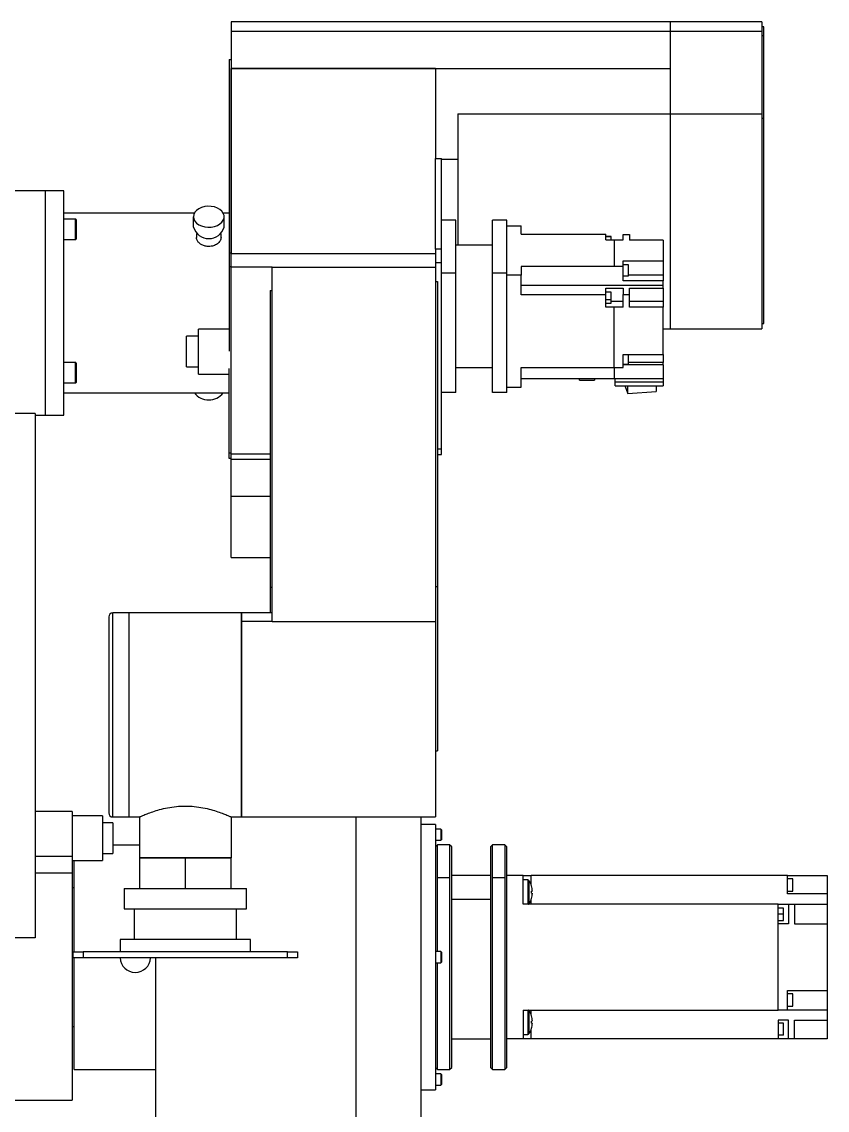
# Model space of a CAD drawing. Header units: millimetres. Extents: x 0.015 to 0.589, y 0.005 to 0.415.
# Drawn here: x 0.4172 to 0.4566, y 0.3012 to 0.3546 of the extents above; entities that cross this region are included whole.
import ezdxf

# ---------------------------------------------------------------- set-up
doc = ezdxf.new("R2010")
doc.units = ezdxf.units.MM

msp = doc.modelspace()

# ---------------------------------------------------------------- linework, layer by layer
at = {"color": 7, "linetype": 'Continuous', "lineweight": 25}
for p, q in [((0.4489411054418123, 0.3545540625835643), (0.4274411054418131, 0.3545540625835643)), ((0.4274411054418131, 0.3545540625835643), (0.4274411054418131, 0.3540860237095826)), ((0.4274411054418131, 0.3540860237095826), (0.4489411054418128, 0.3540860237095828)), ((0.4274411054418131, 0.3540860237095826), (0.4274411054418131, 0.3522694818461693)), ((0.453441105441813, 0.3545540625835643), (0.4489411054418131, 0.3545540625835643)), ((0.4489411054418131, 0.3545540625835643), (0.4489411054418131, 0.3540860237095826)), ((0.4489411054418131, 0.3540860237095826), (0.4534411054418131, 0.3540860237095826)), ((0.4489411054418131, 0.3540860237095826), (0.4489411054418131, 0.3500492640131087)), ((0.4489411054418128, 0.3540860237095828), (0.4489411054418128, 0.3522694818461694)), ((0.4534411054418131, 0.3545540625835644), (0.4534411054418131, 0.3540860237095826)), ((0.4535411054418131, 0.3543040625835643), (0.4534411054418131, 0.3543040625835643)), ((0.4534411054418131, 0.3540860237095826), (0.4534411054418131, 0.3500492640131087)), ((0.4535411054418131, 0.3538572982038546), (0.4535411054418131, 0.3543040625835643)), ((0.4535411054418131, 0.3538572982038546), (0.4534411054418131, 0.3538572982038545)), ((0.4535411054418131, 0.3498205385073807), (0.4535411054418131, 0.3538572982038546)), ((0.4273411054418131, 0.3527135254127816), (0.4274411054418131, 0.3527135254127816)), ((0.4273411054418131, 0.3527135254127816), (0.4273411054418131, 0.3432271401260675)), ((0.4274411054418131, 0.3527135254127816), (0.4274411054418131, 0.3432271401260675)), ((0.4274411054418131, 0.3522694818461693), (0.4489411054418128, 0.3522694818461694)), ((0.4374411054418128, 0.3522694818461694), (0.4274411054418132, 0.3522694818461694)), ((0.4274411054418131, 0.343186772529103), (0.4274411054418132, 0.3522694818461694)), ((0.4374411054418131, 0.3522694818461691), (0.4489411054418131, 0.3522694818461694)), ((0.4374411054418131, 0.3522694818461691), (0.437441105441813, 0.3478603020552399)), ((0.4489411054418131, 0.3522694818461694), (0.4489411054418131, 0.3500492640131087)), ((0.4385411054418131, 0.3500492640131087), (0.4489411054418131, 0.3500492640131087)), ((0.4385411054418131, 0.3500492640131087), (0.4385411054418131, 0.3478290461800478)), ((0.4489411054418131, 0.3500492640131087), (0.4489411054418131, 0.3395173028870904)), ((0.4489411054418131, 0.3500492640131087), (0.4534411054418131, 0.3500492640131087)), ((0.4534411054418131, 0.3500492640131087), (0.4534411054418132, 0.3395173028870904)), ((0.4535411054418131, 0.3498205385073807), (0.4534411054418131, 0.3498205385073807)), ((0.4535411054418131, 0.3397673028870903), (0.4535411054418131, 0.3498205385073807)), ((0.4374411054418131, 0.3478603020552399), (0.4377411054418131, 0.3478603020552399)), ((0.4374411054418131, 0.3434198663891186), (0.4374411054418131, 0.3478603020552399)), ((0.437741105441813, 0.3434198663891186), (0.4377411054418131, 0.3478603020552399)), ((0.4377411054418131, 0.3478290461800478), (0.4385411054418131, 0.3478290461800478)), ((0.4385411054418131, 0.3478290461800478), (0.4385411054418131, 0.3436081230961608)), ((0.4183411054418135, 0.3462787052057929), (0.4090411054418133, 0.346278705205793)), ((0.4192411054418135, 0.3462787052057929), (0.4183411054418135, 0.3462787052057929)), ((0.4183411054418134, 0.3352787052057929), (0.4183411054418135, 0.346278705205793)), ((0.4192411054418134, 0.3352787052057929), (0.4192411054418135, 0.3462787052057929)), ((0.4256360679781336, 0.3451787052057929), (0.4192411054418134, 0.3451787052057929)), ((0.4273411054418135, 0.3451787052057928), (0.4270461429054934, 0.3451787052057928)), ((0.4198111054418134, 0.344884315149508), (0.4192411054418135, 0.344884315149508)), ((0.4198411054418135, 0.3448543151495079), (0.4198411054418135, 0.3439143151495079)), ((0.4255911054418134, 0.3444935760568932), (0.4255911054418134, 0.345003460291358)), ((0.4270911054418134, 0.3444935760568932), (0.4270911054418135, 0.3450034602913579)), ((0.4384411054418131, 0.3448275726723523), (0.4377411054418131, 0.3448275726723522)), ((0.4384411054418131, 0.3422440464666089), (0.4384411054418131, 0.3448275726723523)), ((0.4402411054418131, 0.3422440464666088), (0.4402411054418131, 0.3448275726723522)), ((0.4409411054418131, 0.3448275726723524), (0.4402411054418131, 0.3448275726723522)), ((0.4409411054418131, 0.3422440464666089), (0.4409411054418131, 0.3448275726723524)), ((0.4409411054418131, 0.3445638570738404), (0.4416411054418131, 0.3445638570738404)), ((0.4416411054418131, 0.3441405914054424), (0.4416411054418131, 0.3445638570738404)), ((0.4257411054418134, 0.3441852604928098), (0.4257411054418134, 0.3439831196272428)), ((0.4269411054418135, 0.3439836918224284), (0.4269411054418134, 0.3441852604928098)), ((0.4416411054418131, 0.3441405914054424), (0.4458011054418132, 0.3441405914054425)), ((0.4458011054418131, 0.3438695344060468), (0.4458011054418132, 0.3441405914054425)), ((0.4460611054418131, 0.3440336502416316), (0.4458011054418132, 0.3440336502416316)), ((0.4460611054418131, 0.3440102482979325), (0.4458011054418132, 0.3440102482979324)), ((0.4460611054418131, 0.3440102482979325), (0.4460611054418132, 0.3440336502416316)), ((0.4460611054418132, 0.3438695344060468), (0.4460611054418131, 0.3440102482979325)), ((0.4466511054418131, 0.3441361580341961), (0.4469511054418132, 0.3441361580341961)), ((0.4466511054418131, 0.3438649598959322), (0.4466511054418131, 0.3441361580341961)), ((0.4469511054418132, 0.3441361580341961), (0.4469511054418131, 0.3438528496168428)), ((0.4192411054418135, 0.343884315149508), (0.4198111054418134, 0.343884315149508)), ((0.437741105441813, 0.3434198663891186), (0.4374411054418131, 0.3434198663891186)), ((0.4374411054418131, 0.3434198663891186), (0.4374411054418131, 0.3427605773928386)), ((0.437741105441813, 0.3427605773928386), (0.437741105441813, 0.3434198663891186)), ((0.4402411054418131, 0.3436081230961608), (0.4384411054418132, 0.3436081230961608)), ((0.4458011054418131, 0.3438695344060468), (0.4462011054418131, 0.3438695344060468)), ((0.4462011054418131, 0.3438695344060468), (0.4462011054418131, 0.3425650669243538)), ((0.4462011054418131, 0.3438649598959323), (0.4466511054418131, 0.3438649598959322)), ((0.4486011054418131, 0.3438528496168428), (0.4469511054418131, 0.3438528496168428)), ((0.4486011054418131, 0.3438528496168428), (0.4486011054418131, 0.3428436596927243)), ((0.4273411054418131, 0.3432271401260675), (0.4274411054418131, 0.3432271401260675)), ((0.4273411054418131, 0.3432271401260675), (0.4273411054418131, 0.3425678511297877)), ((0.4274411054418131, 0.3425274835328232), (0.4274411054418131, 0.343186772529103)), ((0.4374411054418127, 0.343186772529103), (0.4274411054418131, 0.343186772529103)), ((0.4374411054418127, 0.343186772529103), (0.4374411054418127, 0.342527483532823)), ((0.4273411054418131, 0.3425678511297877), (0.4274411054418131, 0.3425678511297877)), ((0.4273411054418131, 0.3425678511297877), (0.4273411054418131, 0.3384126017925722)), ((0.4294411054418131, 0.342527483532823), (0.4274411054418131, 0.3425274835328232)), ((0.4274411054418131, 0.3379529734182609), (0.4274411054418131, 0.3425274835328232)), ((0.4294411054418131, 0.342527483532823), (0.4374411054418127, 0.342527483532823)), ((0.4294411054418131, 0.325169416837985), (0.4294411054418131, 0.342527483532823)), ((0.4374411054418131, 0.3427605773928386), (0.437741105441813, 0.3427605773928386)), ((0.4374411054418127, 0.342527483532823), (0.4374411054418131, 0.325169416837985)), ((0.4377411054418131, 0.3336115571637144), (0.437741105441813, 0.3427605773928386)), ((0.4462011054418131, 0.3425650669243538), (0.4416411054418131, 0.3425650669243539)), ((0.4416411054418131, 0.3425650669243539), (0.4416411054418131, 0.342141801255956)), ((0.4462011054418131, 0.3425603512753713), (0.4462011054418131, 0.3425650669243538)), ((0.4466511054418131, 0.3425603512753711), (0.4462011054418131, 0.3425603512753713)), ((0.4466511054418131, 0.3428436596927243), (0.4486011054418131, 0.3428436596927243)), ((0.4466511054418131, 0.3425603512753711), (0.4466511054418131, 0.3428436596927243)), ((0.4469111054418131, 0.3426496216263535), (0.4466511054418131, 0.3426496216263535)), ((0.4466511054418131, 0.3418577195769577), (0.4466511054418131, 0.3425603512753711)), ((0.4469111054418132, 0.3420996216263535), (0.4469111054418132, 0.3426496216263535)), ((0.4486011054418131, 0.3428436596927243), (0.4486011054418131, 0.3421620576856547)), ((0.4374411054418131, 0.3418224494353974), (0.4375411054418131, 0.3418224494353974)), ((0.4375411054418131, 0.3418224494353974), (0.4375411054418131, 0.3268864385584438)), ((0.4384411054418131, 0.3422440464666089), (0.4377411054418131, 0.3422440464666089)), ((0.4384411054418131, 0.3363886735199695), (0.4384411054418131, 0.3422440464666089)), ((0.4409411054418131, 0.3422440464666089), (0.4402411054418131, 0.3422440464666088)), ((0.4402411054418131, 0.3363886735199695), (0.4402411054418131, 0.3422440464666088)), ((0.4409411054418131, 0.3363886735199694), (0.4409411054418131, 0.3422440464666089)), ((0.4416411054418131, 0.342141801255956), (0.4409411054418131, 0.342141801255956)), ((0.4416411054418132, 0.3411825006154326), (0.4416411054418131, 0.342141801255956)), ((0.4466511054418131, 0.3420996216263535), (0.4469111054418131, 0.3420996216263535)), ((0.4486011054418131, 0.3418577195769577), (0.4466511054418131, 0.3418577195769577)), ((0.4469111054418132, 0.3421620576856546), (0.4486011054418131, 0.3421620576856547)), ((0.4486011054418131, 0.3421620576856547), (0.4486011054418131, 0.3418577195769577)), ((0.4486011054418131, 0.3416407997237563), (0.4486011054418131, 0.3418577195769577)), ((0.4293411054418131, 0.3413918859448459), (0.4294411054418131, 0.3413918859448457)), ((0.4293411054418131, 0.3413918859448459), (0.4293411054418131, 0.3268595510375396)), ((0.4486011054418131, 0.3416407997237563), (0.4416411054418131, 0.3416407997237562)), ((0.4458011054418131, 0.3415098571213783), (0.4466511054418131, 0.3415098571213784)), ((0.4458011054418132, 0.3411825006154325), (0.4458011054418131, 0.3415098571213783)), ((0.4460611054418131, 0.3413139975393028), (0.4458011054418132, 0.3413139975393028)), ((0.4460611054418132, 0.3409279866476497), (0.4460611054418132, 0.3413139975393027)), ((0.4466511054418131, 0.3415098571213784), (0.4466511054418132, 0.3411848388761897)), ((0.4469511054418132, 0.3415098571213784), (0.4486011054418131, 0.3415098571213783)), ((0.4469511054418132, 0.3411848388761896), (0.4469511054418132, 0.3415098571213784)), ((0.4486011054418131, 0.3415098571213783), (0.4486011054418131, 0.3416407997237563)), ((0.4486011054418131, 0.3415098571213783), (0.4486011054418131, 0.3408507429552998)), ((0.4458011054418132, 0.3411825006154325), (0.4416411054418132, 0.3411825006154326)), ((0.4458011054418132, 0.3405681697765466), (0.4458011054418132, 0.3411825006154325)), ((0.4460611054418132, 0.3409279866476497), (0.4458011054418132, 0.3409279866476497)), ((0.4458011054418132, 0.3407639975393028), (0.4460611054418131, 0.3407639975393028)), ((0.4460611054418132, 0.3407639975393028), (0.4460611054418132, 0.3409279866476497)), ((0.4466511054418131, 0.3408507429552998), (0.4460611054418132, 0.3408507429552998)), ((0.4466511054418132, 0.3411848388761897), (0.4469511054418132, 0.3411848388761896)), ((0.4466511054418132, 0.3405701881563948), (0.4466511054418132, 0.3411848388761897)), ((0.4469511054418131, 0.340570188156395), (0.4469511054418132, 0.3411848388761896)), ((0.4486011054418131, 0.3408507429552998), (0.4469511054418132, 0.3408507429552998)), ((0.4486011054418131, 0.3408507429552998), (0.4486011054418131, 0.3405701881563948)), ((0.4462011054418131, 0.3405681697765465), (0.4458011054418132, 0.3405681697765466)), ((0.4466511054418132, 0.3405701881563948), (0.4462011054418131, 0.3405701881563948)), ((0.4462011054418131, 0.3405701881563948), (0.4462011054418131, 0.3405681697765465)), ((0.4462011054418131, 0.3376116897590049), (0.4462011054418131, 0.3405681697765465)), ((0.4486011054418131, 0.3405701881563948), (0.4469511054418131, 0.340570188156395)), ((0.4486011054418131, 0.3382554860384264), (0.4486011054418131, 0.3405701881563948)), ((0.4534411054418131, 0.3397673028870903), (0.4535411054418131, 0.3397673028870903)), ((0.4273411054418134, 0.3394970169848737), (0.4258411054418131, 0.3394970169848737)), ((0.4258411054418131, 0.3372970169848737), (0.4258411054418131, 0.3394970169848737)), ((0.4486011054418132, 0.3395173028870904), (0.4489411054418128, 0.3395173028870904)), ((0.4489411054418131, 0.3395173028870904), (0.453441105441813, 0.3395173028870904)), ((0.4258411054418131, 0.3391470169848737), (0.4252411054418131, 0.3391470169848737)), ((0.4252411054418131, 0.3376470169848737), (0.4252411054418131, 0.3391470169848737)), ((0.4466511054418131, 0.3382554860384265), (0.4486011054418131, 0.3382554860384264)), ((0.4466511054418131, 0.3376133882579443), (0.4466511054418131, 0.3382554860384265)), ((0.4469111054418131, 0.3377720914792481), (0.4469111054418131, 0.3382554860384265)), ((0.4486011054418131, 0.3382554860384264), (0.4486011054418131, 0.3378664645999628)), ((0.4198111054418134, 0.3378574299410288), (0.4192411054418134, 0.3378574299410288)), ((0.4198411054418134, 0.3378274299410286), (0.4198411054418134, 0.3368874299410286)), ((0.4252411054418131, 0.3376470169848737), (0.4258411054418131, 0.3376470169848737)), ((0.4273411054418131, 0.3334188309006635), (0.4273411054418131, 0.3375740802378803)), ((0.4274411054418131, 0.3333784633036989), (0.4274411054418131, 0.3379529734182609)), ((0.4384411054418132, 0.3376081230961608), (0.4402411054418131, 0.3376081230961608)), ((0.4416411054418131, 0.3376116897590049), (0.4462011054418131, 0.3376116897590049)), ((0.4416411054418131, 0.3366523891184815), (0.4416411054418131, 0.3376116897590049)), ((0.4462011054418131, 0.3376133882579442), (0.4466511054418131, 0.3376133882579443)), ((0.4462011054418131, 0.3376116897590049), (0.4462011054418131, 0.3370590584667821)), ((0.4466511054418131, 0.3377720914792481), (0.4469111054418131, 0.3377720914792481)), ((0.4486011054418132, 0.3377406604738519), (0.4466511054418131, 0.3377406604738519)), ((0.4486011054418131, 0.3378664645999628), (0.4469111054418132, 0.3378664645999628)), ((0.4486011054418132, 0.3377406604738519), (0.4486011054418131, 0.3378664645999628)), ((0.4486011054418132, 0.3377406604738519), (0.4486011054418131, 0.3370590584667821)), ((0.4258411054418131, 0.3372970169848737), (0.4273411054418134, 0.3372970169848737)), ((0.4416411054418131, 0.3370756547868794), (0.4462011054418131, 0.3370756547868794)), ((0.4444986054418131, 0.336991696712269), (0.4444986054418131, 0.3370756547868794)), ((0.4452436054418132, 0.3370756547868794), (0.4452436054418132, 0.3369916967122689)), ((0.4462511054418131, 0.3370590584667821), (0.4462011054418131, 0.3370590584667821)), ((0.4462511054418132, 0.3369112794894739), (0.4462511054418131, 0.3370590584667821)), ((0.4486011054418131, 0.3370590584667821), (0.4462511054418131, 0.3370590584667821)), ((0.4486011054418131, 0.3370590584667821), (0.4486011054418131, 0.3369112794894739)), ((0.4192411054418134, 0.3368574299410288), (0.4198111054418133, 0.3368574299410288)), ((0.4409411054418131, 0.3366523891184815), (0.4416411054418131, 0.3366523891184815)), ((0.4444986054418131, 0.336991696712269), (0.4452436054418132, 0.3369916967122689)), ((0.4462511054418131, 0.3367237245747768), (0.4462511054418132, 0.3369112794894739)), ((0.4462511054418132, 0.3369112794894739), (0.4486011054418131, 0.3369112794894739)), ((0.4462511054418131, 0.3367237245747768), (0.4486011054418131, 0.3367237245747768)), ((0.4467319348327174, 0.3367237245747768), (0.4468783363451851, 0.3363505896103696)), ((0.4468783363451851, 0.3363505896103696), (0.4468783363451851, 0.3367237245747768)), ((0.4482611000220181, 0.3367237245747768), (0.4482611000220181, 0.3364389979784759)), ((0.4486011054418131, 0.3369112794894739), (0.4486011054418131, 0.3367237245747768)), ((0.4192411054418134, 0.3363787052057929), (0.4273411054418134, 0.3363787052057928)), ((0.4384411054418131, 0.3363886735199695), (0.4377411054418131, 0.3363886735199695)), ((0.4409411054418131, 0.3363886735199694), (0.4402411054418131, 0.3363886735199695)), ((0.4468783363451851, 0.3363505896103696), (0.4482611000220181, 0.3364389979784759)), ((0.4178411054418134, 0.3353603241722786), (0.4090411054418134, 0.3353603241722787)), ((0.4178411054418134, 0.3353603241722786), (0.4178411054418131, 0.3096798320971053)), ((0.4178411054418134, 0.3352787052057929), (0.4183411054418134, 0.3352787052057929)), ((0.4183411054418134, 0.3352787052057929), (0.4192411054418134, 0.3352787052057929)), ((0.4274411054418131, 0.3334188309006635), (0.4273411054418131, 0.3334188309006635)), ((0.4273411054418131, 0.3331632178740311), (0.4273411054418131, 0.3334188309006635)), ((0.4293411054418132, 0.3333784633036989), (0.4274411054418131, 0.3333784633036989)), ((0.4274411054418131, 0.3331228502770663), (0.4274411054418131, 0.3333784633036989)), ((0.4377411054418131, 0.3336115571637144), (0.4375411054418132, 0.3336115571637144)), ((0.4375411054418132, 0.3333559441370819), (0.4377411054418131, 0.3333559441370819)), ((0.4377411054418131, 0.3333559441370819), (0.4377411054418131, 0.3336115571637144)), ((0.4274411054418131, 0.3331632178740311), (0.4273411054418131, 0.3331632178740311)), ((0.4274411054418131, 0.3331228502770663), (0.4293411054418131, 0.3331228502770663)), ((0.4274411054418131, 0.3312930462312415), (0.4274411054418131, 0.3331228502770663)), ((0.4274411054418131, 0.3283114260794785), (0.4274411054418131, 0.3312930462312415)), ((0.4274411054418132, 0.3283114260794784), (0.4293411054418133, 0.3283114260794784)), ((0.4374411054418131, 0.3268864385584438), (0.4375411054418131, 0.3268864385584438)), ((0.4375411054418131, 0.3268864385584438), (0.4375411054418131, 0.3188353007568145)), ((0.4293411054418131, 0.3268595510375396), (0.4294411054418131, 0.3268595510375396)), ((0.4293411054418131, 0.3268595510375396), (0.4293411054418131, 0.3255949067234229)), ((0.4214411054417729, 0.3253949067222932), (0.4214411054417729, 0.3157949067234355)), ((0.4224411054417729, 0.3255949067234356), (0.4216411054417729, 0.3255949067234356)), ((0.4279411054417731, 0.3255949067234356), (0.4224411054417728, 0.3255949067234356)), ((0.4224411054417729, 0.3155949067234355), (0.4224411054417729, 0.3255949067234356)), ((0.4294411054418131, 0.3255949067234229), (0.4279411054418131, 0.3255949067234229)), ((0.427941105441773, 0.3255949067234356), (0.4279411054417729, 0.3155949067234355)), ((0.4279411054418131, 0.325169416837985), (0.4279411054418131, 0.3255949067234233)), ((0.4279411054418131, 0.3155949067234233), (0.4279411054418131, 0.325169416837985)), ((0.4294411054418131, 0.325169416837985), (0.4279411054418131, 0.325169416837985)), ((0.4294411054418131, 0.325169416837985), (0.4374411054418131, 0.325169416837985)), ((0.4374411054418131, 0.325169416837985), (0.4374411054418131, 0.3155949067234233)), ((0.4374411054418131, 0.3188353007568145), (0.4375411054418131, 0.3188353007568145)), ((0.4196411054418132, 0.3158560874333198), (0.4178411054418132, 0.3158560874333198)), ((0.4196411054418132, 0.3158560874333198), (0.4196411054418132, 0.3136653980259678)), ((0.4211411054418132, 0.3156560874333198), (0.4196411054418132, 0.3156560874333198)), ((0.4211411054418132, 0.3156560874333198), (0.4211411054418132, 0.3134560874333198)), ((0.4216411054418132, 0.3153060874333198), (0.4211411054418132, 0.3153060874333198)), ((0.4216411054417729, 0.3155949067234355), (0.4224411054417729, 0.3155949067234355)), ((0.4216411054418132, 0.3153060874333198), (0.4216411054418132, 0.3138060874333198)), ((0.4224411054417729, 0.3155949067234355), (0.4229411054417729, 0.3155949067234355)), ((0.4229411054417729, 0.3155949067234355), (0.4229411054417729, 0.3135949067234355)), ((0.4274411054417729, 0.3155949067234355), (0.4279411054417729, 0.3155949067234355)), ((0.4274411054417729, 0.3155949067234355), (0.4274411054417729, 0.3135949067234355)), ((0.4279411054418131, 0.3155949067234229), (0.4374411054418129, 0.3155949067234229)), ((0.4335673433630621, 0.2877288390394372), (0.4335673433630624, 0.3155949067234229)), ((0.4367411054418128, 0.2877288390394371), (0.4367411054418134, 0.3155949067234229)), ((0.4374411054418134, 0.315228839039437), (0.4367411054418134, 0.3152288390394371)), ((0.4374411054418134, 0.3152288390394368), (0.4374411054418132, 0.3022288390394368)), ((0.4377111054418136, 0.3150038390394371), (0.4374411054418136, 0.3150038390394371)), ((0.4377411054418134, 0.3149738390394371), (0.4377111054418133, 0.3150038390394371)), ((0.4377111054418133, 0.3150038390394371), (0.4377111054418133, 0.3144538390394371)), ((0.4377411054418134, 0.3149738390394371), (0.4377411054418134, 0.3144838390394371)), ((0.4216411054418132, 0.3142288390394372), (0.4229411054417732, 0.3142288390394372)), ((0.4374411054418136, 0.3144538390394371), (0.4377111054418136, 0.3144538390394371)), ((0.4375411054418133, 0.314228839039437), (0.4374411054418134, 0.3141288390394371)), ((0.4381411054418134, 0.3142288390394371), (0.4375411054418134, 0.3142288390394371)), ((0.4375411054418133, 0.3126179263359631), (0.4375411054418133, 0.314228839039437)), ((0.4377111054418133, 0.314453839039437), (0.4377411054418134, 0.3144838390394371)), ((0.4382411054418134, 0.314128839039437), (0.4381411054418134, 0.314228839039437)), ((0.4381411054418134, 0.314228839039437), (0.4381411054418133, 0.3126179263359631)), ((0.4382411054418133, 0.3033288390394371), (0.4382411054418134, 0.314128839039437)), ((0.4402411054418134, 0.314228839039437), (0.4401411054418134, 0.3141288390394371)), ((0.4401411054418134, 0.3141288390394371), (0.4401411054418133, 0.303328839039437)), ((0.4408411054418134, 0.314228839039437), (0.4402411054418134, 0.314228839039437)), ((0.4402411054418134, 0.3126179263359632), (0.4402411054418134, 0.314228839039437)), ((0.4409411054418134, 0.314128839039437), (0.4408411054418134, 0.314228839039437)), ((0.4408411054418134, 0.314228839039437), (0.4408411054418134, 0.3126179263359631)), ((0.4409411054418134, 0.312728839039437), (0.4409411054418134, 0.314128839039437)), ((0.4196411054418132, 0.3136653980259678), (0.4178411054418131, 0.3136653980259678)), ((0.4196411054418132, 0.3136653980259678), (0.4196411054418131, 0.3128482914340641)), ((0.4211411054418132, 0.3138060874333198), (0.4216411054418132, 0.3138060874333198)), ((0.4229411054417729, 0.3135949067234355), (0.4229411054417729, 0.3120949067234355)), ((0.4229411054417729, 0.3135949067234355), (0.425191105441773, 0.3135949067234355)), ((0.4274411054417729, 0.3135949067234355), (0.4229411054417729, 0.3135949067234355)), ((0.425191105441773, 0.3135949067234355), (0.425191105441773, 0.3120949067234355)), ((0.425191105441773, 0.3135949067234355), (0.4274411054417729, 0.3135949067234355)), ((0.4274411054417729, 0.3120949067234355), (0.4274411054417729, 0.3135949067234355)), ((0.4196411054418131, 0.3134560874333198), (0.4211411054418132, 0.3134560874333198)), ((0.4197411054418133, 0.3089949067234234), (0.4197411054418134, 0.3134560874333198)), ((0.4196411054418131, 0.3128482914340641), (0.4178411054418131, 0.3128482914340642)), ((0.4196411054418131, 0.3128482914340641), (0.419641105441813, 0.3017288390394369)), ((0.4375411054418133, 0.3090038390394372), (0.4375411054418133, 0.3126179263359631)), ((0.4381411054418133, 0.3126179263359631), (0.4375411054418133, 0.3126179263359631)), ((0.4381411054418133, 0.3126179263359631), (0.4381411054418133, 0.303228839039437)), ((0.4401411054418133, 0.312728839039437), (0.4382411054418134, 0.3127288390394371)), ((0.4402411054418133, 0.303228839039437), (0.4402411054418134, 0.3126179263359632)), ((0.4408411054418134, 0.3126179263359631), (0.4402411054418134, 0.3126179263359632)), ((0.4408411054418134, 0.3126179263359631), (0.4408411054418133, 0.303228839039437)), ((0.4409411054418134, 0.3123565104688805), (0.4409411054418133, 0.3127288390394371)), ((0.4417411054418133, 0.312728839039437), (0.4409411054418133, 0.3127288390394371)), ((0.4417411054418133, 0.3113238390394374), (0.4417411054418133, 0.312728839039437)), ((0.4417411054418134, 0.312728839039437), (0.4421411054418133, 0.3127288390394371)), ((0.4419642568029471, 0.3125108195547762), (0.4417411054418136, 0.3125108195547762)), ((0.454241105441813, 0.3127288390394369), (0.4421411054418133, 0.3127288390394371)), ((0.4421411054418133, 0.3122519939969611), (0.4421411054418133, 0.3127288390394371)), ((0.454241105441813, 0.3127288390394369), (0.454241105441813, 0.3127238390394369)), ((0.454691105441813, 0.3127238390394369), (0.454241105441813, 0.3127238390394369)), ((0.4546911054418133, 0.3118238390394369), (0.454691105441813, 0.3127238390394369)), ((0.454691105441813, 0.3127238390394366), (0.456641105441813, 0.3127238390394366)), ((0.4549511054418133, 0.3125588390394369), (0.4546911054418133, 0.3125588390394369)), ((0.4549511054418133, 0.3119588390394367), (0.4549511054418133, 0.3125588390394367)), ((0.456641105441813, 0.3127238390394366), (0.4566411054418134, 0.3118238390394366)), ((0.4197411054418134, 0.3121288390394373), (0.4196411054418133, 0.3121288390394373)), ((0.422191105441773, 0.3120949067234356), (0.422191105441773, 0.3110949067234356)), ((0.422191105441773, 0.3120949067234355), (0.428191105441773, 0.3120949067234355)), ((0.428191105441773, 0.3110949067234356), (0.428191105441773, 0.3120949067234356)), ((0.4409411054418133, 0.3051011676099937), (0.4409411054418134, 0.3123565104688805)), ((0.4421519515012478, 0.3122158579376381), (0.4421531302963921, 0.3122168402669251)), ((0.4421978786938859, 0.3119675781838681), (0.4421519515012478, 0.3119641426852054)), ((0.4546911054418133, 0.3119588390394366), (0.4549511054418133, 0.3119588390394367)), ((0.4401411054418133, 0.3115572661641833), (0.4382411054418133, 0.3115572661641833)), ((0.4421411054418133, 0.3113238390394371), (0.4421411054418133, 0.3115696451125911)), ((0.4421519515012479, 0.3118574964243452), (0.4421978786938859, 0.3118540609256841)), ((0.4421531302963922, 0.3116047988426271), (0.4421519515012478, 0.3116057811719141)), ((0.4566411054418134, 0.3118238390394369), (0.4546911054418133, 0.3118238390394369)), ((0.4566411054418134, 0.3118238390394369), (0.4566411054418133, 0.3113238390394369)), ((0.422191105441773, 0.3110949067234355), (0.428191105441773, 0.3110949067234355)), ((0.422691105441813, 0.3110949067234234), (0.422691105441813, 0.3095949067234234)), ((0.427691105441813, 0.3095949067234233), (0.427691105441813, 0.3110949067234233)), ((0.4421411054418133, 0.3113238390394371), (0.4417411054418133, 0.3113238390394374)), ((0.4542411054418133, 0.3113238390394369), (0.4421411054418133, 0.3113238390394371)), ((0.454241105441813, 0.3061338390394373), (0.4542411054418133, 0.3113238390394369)), ((0.4542411054418133, 0.3113238390394369), (0.4547411054418133, 0.3113238390394367)), ((0.4545011054418133, 0.3111288390394366), (0.4542411054418133, 0.3111288390394366)), ((0.4545011054418133, 0.3108288390394369), (0.4545011054418133, 0.3111288390394366)), ((0.4547411054418133, 0.311323839039437), (0.454741105441813, 0.310363839039437)), ((0.4547411054418133, 0.311323839039437), (0.4550411054418133, 0.3113238390394369)), ((0.4550411054418133, 0.3113238390394369), (0.455041105441813, 0.3103638390394369)), ((0.4550411054418133, 0.3113238390394369), (0.4566411054418134, 0.3113238390394369)), ((0.4566411054418134, 0.3113238390394369), (0.456641105441813, 0.3103638390394369)), ((0.4545011054418133, 0.3108288390394369), (0.4542411054418133, 0.3108288390394369)), ((0.4542411054418133, 0.3105288390394366), (0.4545011054418133, 0.3105288390394366)), ((0.454741105441813, 0.310363839039437), (0.454241105441813, 0.3103638390394369)), ((0.4545011054418133, 0.3105288390394366), (0.4545011054418133, 0.3108288390394369)), ((0.455041105441813, 0.3103638390394369), (0.456641105441813, 0.3103638390394369)), ((0.456641105441813, 0.3103638390394369), (0.456641105441813, 0.3070938390394369)), ((0.4178411054418131, 0.3096798320971053), (0.409041105441813, 0.3096798320971054)), ((0.4219911054418132, 0.3095949067234234), (0.4219911054418132, 0.3089949067234234)), ((0.428391105441813, 0.3095949067234233), (0.421991105441813, 0.3095949067234234)), ((0.4283911054418131, 0.3089949067234233), (0.4283911054418131, 0.3095949067234233)), ((0.4196911054418128, 0.3086949067234234), (0.4196911054418128, 0.3089949067234234)), ((0.4196911054418128, 0.3089949067234234), (0.4201911054418129, 0.3089949067234234)), ((0.4201911054418129, 0.3089949067234234), (0.4201911054418129, 0.3086949067234234)), ((0.430191105441813, 0.3089949067234233), (0.4201911054418129, 0.3089949067234234)), ((0.4301911054418132, 0.3086949067234233), (0.430191105441813, 0.3089949067234233)), ((0.430191105441813, 0.3089949067234233), (0.430691105441813, 0.3089949067234233)), ((0.430691105441813, 0.3089949067234233), (0.4306911054418132, 0.3086949067234233)), ((0.4377111054418135, 0.3090038390394372), (0.4374411054418135, 0.3090038390394372)), ((0.4377411054418133, 0.3089738390394371), (0.4377111054418132, 0.3090038390394372)), ((0.4377111054418132, 0.3090038390394372), (0.4377111054418132, 0.3084538390394372)), ((0.4377411054418133, 0.3089738390394371), (0.4377411054418133, 0.3084838390394372)), ((0.4201911054418129, 0.3086949067234234), (0.4196911054418128, 0.3086949067234234)), ((0.4197411054418133, 0.3032288390394376), (0.4197411054418133, 0.3086949067234234)), ((0.4301911054418132, 0.3086949067234233), (0.4201911054418129, 0.3086949067234234)), ((0.4237411054418131, 0.2887288390394372), (0.4237411054418133, 0.3086949067234234)), ((0.4306911054418132, 0.3086949067234233), (0.4301911054418132, 0.3086949067234233)), ((0.4374411054418135, 0.3084538390394372), (0.4377111054418135, 0.3084538390394372)), ((0.4375411054418132, 0.303228839039437), (0.4375411054418133, 0.3084538390394372)), ((0.4377111054418132, 0.3084538390394371), (0.4377411054418133, 0.3084838390394372)), ((0.454691105441813, 0.307093839039437), (0.456641105441813, 0.3070938390394369)), ((0.454691105441813, 0.306133839039437), (0.454691105441813, 0.307093839039437)), ((0.4549511054418133, 0.306928839039437), (0.4546911054418133, 0.306928839039437)), ((0.4549511054418133, 0.306328839039437), (0.4549511054418133, 0.306928839039437)), ((0.456641105441813, 0.3070938390394369), (0.456641105441813, 0.3061338390394369)), ((0.4417411054418133, 0.3061338390394374), (0.4417411054418132, 0.3047288390394374)), ((0.4417411054418133, 0.3061338390394374), (0.4421411054418133, 0.3061338390394374)), ((0.4421411054418133, 0.3061338390394374), (0.454241105441813, 0.3061338390394373)), ((0.4421411054418132, 0.3058880329662831), (0.4421411054418133, 0.3061338390394374)), ((0.454691105441813, 0.306133839039437), (0.454241105441813, 0.3061338390394373)), ((0.4546911054418133, 0.306328839039437), (0.4549511054418132, 0.306328839039437)), ((0.456641105441813, 0.3061338390394369), (0.454691105441813, 0.3061338390394369)), ((0.456641105441813, 0.3061338390394369), (0.4566411054418132, 0.3056338390394369)), ((0.4421519515012478, 0.3058518969069601), (0.4421531302963921, 0.3058528792362471)), ((0.4421978786938858, 0.3056036171531901), (0.4421519515012478, 0.3056001816545274)), ((0.4547411054418132, 0.3056338390394369), (0.4542411054418132, 0.3056338390394372)), ((0.4542411054418132, 0.3056338390394372), (0.4542411054418132, 0.3047288390394369)), ((0.4547411054418132, 0.3047338390394369), (0.4547411054418132, 0.3056338390394369)), ((0.4550411054418133, 0.3056338390394372), (0.4566411054418132, 0.3056338390394369)), ((0.4550411054418133, 0.3047338390394372), (0.4550411054418133, 0.3056338390394372)), ((0.4566411054418133, 0.3056338390394369), (0.4566411054418133, 0.3047338390394369)), ((0.4196411054418133, 0.3053288390394372), (0.4197411054418133, 0.3053288390394372)), ((0.4409411054418133, 0.3047288390394374), (0.4409411054418133, 0.3051011676099937)), ((0.4421411054418132, 0.3047288390394374), (0.4421411054418132, 0.3052056840819131)), ((0.4421519515012478, 0.3054935353936671), (0.4421978786938858, 0.305490099895006)), ((0.4421531302963921, 0.3052408378119491), (0.4421519515012478, 0.305241820141236)), ((0.454501105441813, 0.3054988390394366), (0.454241105441813, 0.3054988390394366)), ((0.454501105441813, 0.3048988390394366), (0.4545011054418129, 0.3054988390394366)), ((0.4382411054418133, 0.3047288390394371), (0.4401411054418133, 0.304728839039437)), ((0.4409411054418133, 0.3033288390394371), (0.4409411054418133, 0.3047288390394374)), ((0.4417411054418132, 0.3047288390394374), (0.4409411054418133, 0.3047288390394374)), ((0.4417411054418135, 0.3049468585240983), (0.441964256802947, 0.3049468585240983)), ((0.4421411054418132, 0.3047288390394374), (0.4417411054418133, 0.3047288390394374)), ((0.4542411054418132, 0.3047288390394369), (0.4421411054418132, 0.3047288390394374)), ((0.454501105441813, 0.3048988390394366), (0.4542411054418129, 0.3048988390394367)), ((0.4547411054418133, 0.3047338390394369), (0.4542411054418132, 0.304733839039437)), ((0.4550411054418133, 0.3047338390394372), (0.4547411054418132, 0.3047338390394369)), ((0.4566411054418133, 0.3047338390394369), (0.4550411054418133, 0.3047338390394369)), ((0.4197411054418134, 0.3032288390394373), (0.4237411054418131, 0.3032288390394372)), ((0.4374411054418132, 0.303328839039437), (0.4375411054418132, 0.303228839039437)), ((0.4377111054418135, 0.3030038390394371), (0.4374411054418135, 0.3030038390394371)), ((0.4375411054418133, 0.3032288390394371), (0.4381411054418132, 0.3032288390394371)), ((0.4377411054418133, 0.302973839039437), (0.4377111054418132, 0.3030038390394371)), ((0.4377111054418132, 0.3030038390394371), (0.4377111054418132, 0.3024538390394371)), ((0.4377411054418133, 0.302973839039437), (0.4377411054418133, 0.302483839039437)), ((0.4381411054418133, 0.3032288390394371), (0.4382411054418133, 0.3033288390394371)), ((0.4401411054418133, 0.303328839039437), (0.4402411054418133, 0.303228839039437)), ((0.4402411054418133, 0.303228839039437), (0.4408411054418133, 0.303228839039437)), ((0.4408411054418133, 0.303228839039437), (0.4409411054418133, 0.3033288390394371)), ((0.4374411054418135, 0.3024538390394371), (0.4377111054418135, 0.3024538390394371)), ((0.4377111054418132, 0.302453839039437), (0.4377411054418133, 0.302483839039437)), ((0.4367411054418133, 0.3022288390394371), (0.4374411054418132, 0.3022288390394371)), ((0.409041105441813, 0.301728839039437), (0.419641105441813, 0.3017288390394369))]:
    msp.add_line(p, q, dxfattribs=at)
at = {"color": 8, "linetype": 'Continuous', "lineweight": 25}
for p, q in [((0.4198111054418134, 0.3438843151495078), (0.4198111054418134, 0.3448843151495078)), ((0.4198111054418133, 0.3368574299410287), (0.4198111054418134, 0.3378574299410287)), ((0.4293411054418132, 0.3312930462312415), (0.4274411054418131, 0.3312930462312415)), ((0.4216411054417729, 0.3155949067234356), (0.4216411054417729, 0.3255949067234356)), ((0.4419642568029469, 0.312510819554776), (0.4419642568029469, 0.3113238390394371)), ((0.4420234668223452, 0.3124797850720175), (0.4420234668223452, 0.3113418540375347)), ((0.4419642568029469, 0.3061338390394374), (0.4419642568029468, 0.304946858524098)), ((0.4420234668223452, 0.3061158240413395), (0.4420234668223451, 0.3049778930068567))]:
    msp.add_line(p, q, dxfattribs=at)
at = {"color": 7, "linetype": 'Continuous', "lineweight": 25, "flags": 128}
msp.add_lwpolyline([(0.4255911054418134, 0.345003460291358), (0.4256086400250309, 0.3448929957371331), (0.4256604238770602, 0.3447876963826912), (0.4257440356425342, 0.3446924859088143), (0.4258555657282271, 0.3446118162514419), (0.4259897991112886, 0.3445494594340948), (0.4261404591879165, 0.3445083311922477), (0.4263005012603744, 0.3444903546367786), (0.4264624419392281, 0.3444963703314415), (0.4266187090583184, 0.3445260969890401), (0.4267619957408353, 0.344578144624104), (0.4268856020607558, 0.3446500795470642), (0.4269837483239392, 0.3447385381608731), (0.4270518453202006, 0.3448393842390636), (0.4270867089096793, 0.3449479023311021), (0.4270867089096793, 0.3450590182516138), (0.4270518453202006, 0.3451675363436522), (0.4269837483239392, 0.3452683824218428), (0.4268856020607558, 0.3453568410356517), (0.4267619957408353, 0.3454287759586119), (0.4266187090583184, 0.3454808235936757), (0.4264624419392281, 0.3455105502512744), (0.4263005012603744, 0.3455165659459373), (0.4261404591879165, 0.3454985893904681), (0.4259897991112886, 0.345457461148621), (0.4258555657282271, 0.345395104331274), (0.4257440356425342, 0.3453144346739016), (0.4256604238770602, 0.3452192242000247), (0.4256086400250308, 0.3451139248455828), (0.4255911054418134, 0.345003460291358)], dxfattribs=at)
at = {"color": 7, "linetype": 'Continuous', "lineweight": 25}
for centre, radius, start, end in [((0.4198111054418134, 0.3448543151495079), 2.999999999997449e-05, 359.9999999996828, 90), ((0.4263411054418134, 0.3447153836543445), 0.0007821116354377736, 196.475238367735, 343.5247616322678), ((0.4198111054418134, 0.3439143151495079), 3.000000000003e-05, 270.0000000000008, 2.120369787644147e-10), ((0.4198111054418134, 0.3378274299410287), 3.000000000003e-05, 359.9999999997888, 90), ((0.4198111054418133, 0.3368874299410287), 3.000000000003e-05, 270.0000000000008, 2.120369787640224e-10), ((0.4263411054418134, 0.3369035418596286), 0.0008789376191754028, 216.6643507842585, 323.3356492157432), ((0.4216411054417729, 0.3253949067234356), 0.0002000000000000335, 90, 179.9999999999841), ((0.4216411054417729, 0.3157949067234356), 0.000199999999999978, 180.000000000129, 270.0000000000008), ((0.4419642568029469, 0.312438819554776), 7.20000000000165e-05, 34.67811958665462, 90), ((0.4412011054418135, 0.3119108195547761), 0.0009999999999999395, 17.81958292845577, 34.67811958666721), ((0.4411971521483367, 0.3119108498802359), 0.001002333137933573, 3.244460297806563, 17.71594019166146), ((0.4409465657170268, 0.3119108195547747), 0.001206564646026452, 357.467035241405, 2.532964758656442), ((0.4412011054418135, 0.3119108195547761), 0.000999999999999957, 325.3218804133266, 342.180417071543), ((0.4411971521483451, 0.3119107892293149), 0.001002333137925137, 342.2840598082722, 356.7555397022495), ((0.4419642568029469, 0.311382819554776), 7.199999999999118e-05, 304.9978243038161, 325.3218804133462), ((0.4227411054418133, 0.3087288390394374), 0.0007500000000000051, 182.5931231691885, 269.9999999999881), ((0.4227411054418133, 0.3087288390394374), 0.0007500000000000051, 269.9999999999881, 357.4068768308131), ((0.4419642568029468, 0.306074858524098), 7.200000000004002e-05, 34.67811958662949, 55.00217569681072), ((0.4412011054418133, 0.3055468585240981), 0.001000000000000017, 17.81958292845879, 34.67811958666802), ((0.4411971521483368, 0.3055468888495578), 0.001002333137933419, 3.244460297810269, 17.71594019166738), ((0.4409465657170271, 0.3055468585240966), 0.00120656464602612, 357.4670352414044, 2.532964758657141), ((0.4412011054418133, 0.3055468585240981), 0.0009999999999999833, 325.321880413331, 342.180417071547), ((0.4411971521483443, 0.3055468281986369), 0.00100233313792591, 342.2840598082796, 356.7555397022457), ((0.4419642568029468, 0.305018858524098), 7.200000000003682e-05, 270.0000000000008, 325.3218804133713)]:
    msp.add_arc(centre, radius, start, end, dxfattribs=at)
for points, knots in [([(0.4263411054418134, 0.3435426661454957), (0.4262824872865993, 0.3435466305574567), (0.4261639875597328, 0.3435546448276575), (0.4260032790655944, 0.343616487685899), (0.4258701488553635, 0.3437072424625443), (0.4257812272975972, 0.3438195650615044), (0.4257388848815521, 0.3439165933885404), (0.4257452342991633, 0.3439696229831214), (0.4257468274778874, 0.3439829290258173)], [0, 0, 0, 0, 0.186385223955854, 0.3767876701345497, 0.5608982598972146, 0.7500721949057152, 0.9372887899343401, 1, 1, 1, 1]), ([(0.4269411054418135, 0.3439836918224284), (0.4269320574204958, 0.3439288297707591), (0.4269139577071462, 0.3438190834102972), (0.4267752567751154, 0.3436713069729048), (0.4265772287596368, 0.343564125072308), (0.4264198023662096, 0.3435498181352125), (0.4263411054418134, 0.3435426661454957)], [0, 0, 0, 0, 0.2499495763747002, 0.5000005554191402, 0.7500519599561061, 1, 1, 1, 1]), ([(0.4229411054417729, 0.3155949067234355), (0.4229494902506614, 0.315598708473641), (0.4229664988433253, 0.3156064203274846), (0.4231028291853214, 0.3156664059586436), (0.4233129192754078, 0.3157525709042902), (0.423591581084369, 0.3158548143510481), (0.4239281908755009, 0.3159589883828562), (0.4243180053014311, 0.3160512795298583), (0.4247462024281038, 0.3161147809379602), (0.425191105441773, 0.3161371500562741), (0.4256360084554421, 0.3161147809379602), (0.4260642055821148, 0.3160512795298583), (0.4264540200080451, 0.3159589883828562), (0.426790629799177, 0.3158548143510481), (0.4270692916081381, 0.3157525709042902), (0.4272793816982245, 0.3156664059586436), (0.4274157120402206, 0.3156064203274846), (0.4274327206328845, 0.315598708473641), (0.4274411054417729, 0.3155949067234355)], [0, 0, 0, 0, 0.0615269986642854, 0.1248075742734397, 0.1882763385031781, 0.2500407561465168, 0.311824250316997, 0.3752887834723893, 0.438521669472601, 0.5000000000000031, 0.5614783305274056, 0.6247112165276173, 0.688175749683009, 0.7499592438534886, 0.8117236614968275, 0.875192425726568, 0.9384730013357178, 1, 1, 1, 1])]:
    msp.add_open_spline(points, degree=3, knots=knots, dxfattribs=at)

doc.saveas('drawing.dxf')
